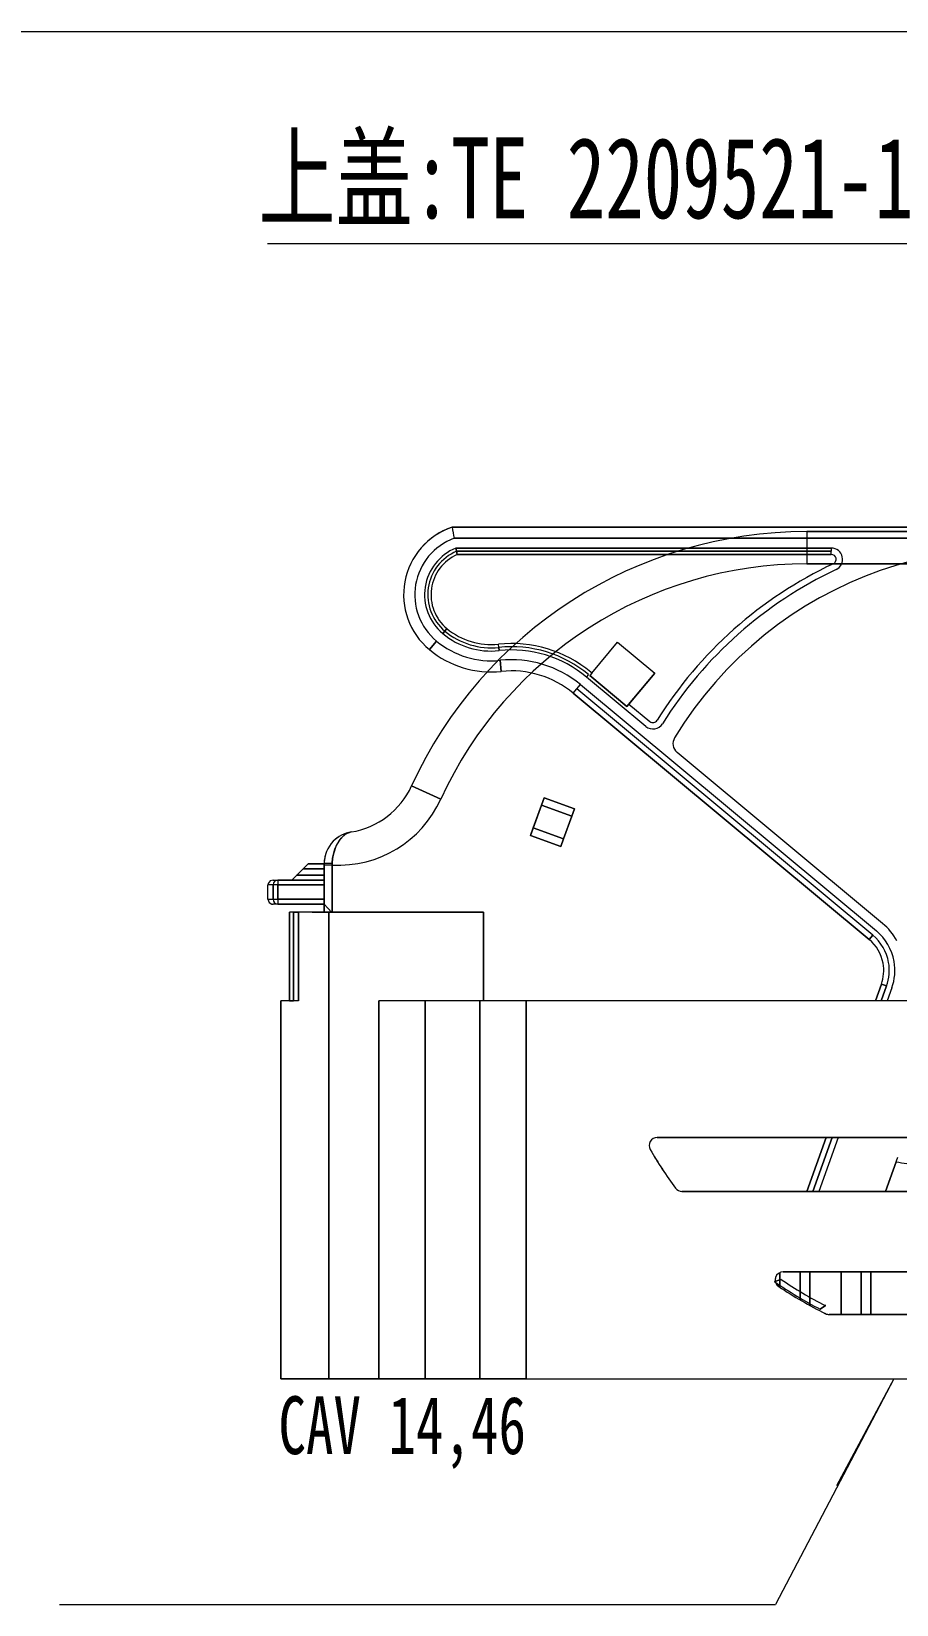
# Model space of a CAD drawing. Header units: inches. Extents: x 47316 to 59086, y 3141 to 11743.
# Drawn here: x 54397.3 to 54434.7, y 9502.8 to 9570.9 of the extents above; entities that cross this region are included whole.
import ezdxf

# ---------------------------------------------------------------- set-up
doc = ezdxf.new("R2010")
doc.units = ezdxf.units.IN
doc.header["$MEASUREMENT"] = 0
doc.styles.get("Standard").update_dxf_attribs({"font": ''})
doc.styles.add('仿宋', font='仿宋_GB2312.ttf', dxfattribs={"width": 0.7})
doc.styles.get('Standard').set_extended_font_data('SimSun')

msp = doc.modelspace()

# ---------------------------------------------------------------- linework, layer by layer
at = {"color": 0, "lineweight": 15}
for p, q in [((54387.233, 9570.903), (54503.228, 9570.903)), ((54439.665, 9549.446), (54415.463, 9549.446)), ((54415.463, 9549.446), (54439.665, 9549.446)), ((54439.665, 9548.963), (54415.546, 9548.963)), ((54415.546, 9548.963), (54439.665, 9548.963)), ((54419.97, 9549.446), (54439.665, 9549.446)), ((54439.665, 9549.446), (54420.58, 9549.446)), ((54415.625, 9548.54), (54431.877, 9548.54)), ((54431.877, 9548.54), (54415.625, 9548.54)), ((54415.653, 9548.401), (54431.877, 9548.401)), ((54431.877, 9548.401), (54415.653, 9548.401)), ((54431.877, 9548.262), (54415.682, 9548.262)), ((54415.682, 9548.262), (54431.877, 9548.262)), ((54430.82, 9547.86), (54449.14, 9547.86)), ((54449.14, 9547.86), (54430.82, 9547.86)), ((54420.704, 9542.258), (54433.519, 9531.594)), ((54433.519, 9531.594), (54420.704, 9542.258)), ((54433.673, 9531.78), (54420.859, 9542.444)), ((54421.013, 9542.629), (54433.827, 9531.965)), ((54410.58, 9535.89), (54410.448, 9535.665)), ((54410.464, 9535.697), (54410.653, 9535.983)), ((54410.787, 9536.112), (54410.58, 9535.89)), ((54410.653, 9535.983), (54410.867, 9536.167)), ((54410.964, 9536.216), (54410.787, 9536.112)), ((54410.867, 9536.167), (54411.093, 9536.252)), ((54411.093, 9536.252), (54410.964, 9536.216)), ((54410.325, 9535.311), (54410.286, 9535.105)), ((54410.287, 9535.113), (54410.388, 9535.522)), ((54410.448, 9535.665), (54410.325, 9535.311)), ((54410.388, 9535.522), (54410.464, 9535.697)), ((54409.924, 9534.878), (54409.923, 9534.878)), ((54409.923, 9534.878), (54409.923, 9534.877)), ((54409.923, 9534.877), (54409.923, 9534.878)), ((54409.923, 9534.878), (54409.924, 9534.878)), ((54409.925, 9534.879), (54409.924, 9534.878)), ((54409.924, 9534.878), (54409.926, 9534.879)), ((54409.937, 9534.882), (54409.925, 9534.879)), ((54409.926, 9534.879), (54409.95, 9534.884)), ((54409.986, 9534.887), (54409.937, 9534.882)), ((54409.95, 9534.884), (54410.272, 9534.895)), ((54410.272, 9534.895), (54409.986, 9534.887)), ((54410.272, 9534.895), (54410.287, 9535.113)), ((54410.286, 9535.105), (54410.272, 9534.895)), ((54407.493, 9534.022), (54407.485, 9533.963)), ((54407.581, 9534.139), (54407.493, 9534.022)), ((54407.719, 9534.172), (54407.581, 9534.139)), ((54407.485, 9533.336), (54407.536, 9533.199)), ((54407.536, 9533.199), (54407.664, 9533.129)), ((54407.664, 9533.129), (54407.719, 9533.127)), ((54410.132, 9532.779), (54410.132, 9512.578)), ((54410.132, 9512.578), (54410.132, 9532.779)), ((54408.042, 9528.948), (54408.042, 9512.578)), ((54408.042, 9528.948), (54408.042, 9512.578)), ((54408.042, 9512.578), (54408.042, 9528.948)), ((54412.29, 9528.948), (54412.29, 9512.578)), ((54412.29, 9512.578), (54412.29, 9528.948)), ((54466.834, 9528.948), (54412.29, 9528.948)), ((54414.288, 9528.948), (54414.288, 9512.578)), ((54414.288, 9512.578), (54414.288, 9528.948)), ((54416.667, 9528.948), (54416.667, 9512.578)), ((54416.667, 9512.578), (54416.667, 9528.948)), ((54418.665, 9528.948), (54418.665, 9512.578)), ((54418.665, 9512.578), (54418.665, 9528.948)), ((54454.784, 9523.027), (54424.339, 9523.027)), ((54424.339, 9523.027), (54454.784, 9523.027)), ((54425.413, 9520.694), (54453.711, 9520.694)), ((54453.711, 9520.694), (54425.413, 9520.694)), ((54453.711, 9520.694), (54425.413, 9520.694)), ((54449.329, 9517.211), (54429.795, 9517.211)), ((54429.795, 9517.211), (54449.329, 9517.211)), ((54431.786, 9515.365), (54447.337, 9515.365)), ((54447.337, 9515.365), (54431.786, 9515.365)), ((54447.337, 9515.365), (54431.786, 9515.365)), ((54418.665, 9512.578), (54460.459, 9512.578))]:
    msp.add_line(p, q, dxfattribs=at)
at = {"color": 0, "linetype": 'ByBlock', "lineweight": 15}
for p, q in [((54407.466, 9561.725), (54438.465, 9561.725)), ((54407.466, 9561.725), (54438.465, 9561.725)), ((54434.579, 9512.578), (54429.466, 9502.809)), ((54398.467, 9502.809), (54429.466, 9502.809))]:
    msp.add_line(p, q, dxfattribs=at)
at = {"color": 0, "lineweight": 15, "ltscale": 0.153155}
msp.add_line((54415.463, 9549.446), (54419.73, 9549.446), dxfattribs=at)
at = {"color": 0, "lineweight": 15, "ltscale": 0.0707}
msp.add_line((54418.542, 9549.446), (54416.572, 9549.446), dxfattribs=at)
at = {"color": 0, "lineweight": 15, "ltscale": 0.042641}
msp.add_line((54419.73, 9549.446), (54418.542, 9549.446), dxfattribs=at)
at = {"color": 0, "lineweight": 15, "ltscale": 0.008913}
msp.add_line((54419.979, 9549.446), (54419.73, 9549.446), dxfattribs=at)
at = {"color": 0, "lineweight": 15, "ltscale": 0.010055}
msp.add_line((54420.58, 9549.446), (54420.3, 9549.446), dxfattribs=at)
at = {"color": 0, "lineweight": 15, "ltscale": 8.05254e-05}
msp.add_line((54420.58, 9549.443), (54420.58, 9549.446), dxfattribs=at)
at = {"color": 0, "lineweight": 15, "ltscale": 0.407501}
for p, q in [((54442.174, 9549.253), (54430.82, 9549.253)), ((54430.82, 9549.253), (54442.174, 9549.253))]:
    msp.add_line(p, q, dxfattribs=at)
at = {"color": 0, "lineweight": 15, "ltscale": 0.05}
for p, q in [((54430.82, 9549.253), (54430.82, 9547.86)), ((54430.82, 9549.253), (54430.82, 9547.86)), ((54420.639, 9536.932), (54419.33, 9537.409)), ((54419.33, 9537.409), (54420.639, 9536.932)), ((54418.853, 9536.1), (54420.162, 9535.623)), ((54420.162, 9535.623), (54418.853, 9536.1)), ((54420.281, 9535.951), (54418.972, 9536.427)), ((54418.972, 9536.427), (54420.281, 9535.951)), ((54409.923, 9534.172), (54408.53, 9534.172))]:
    msp.add_line(p, q, dxfattribs=at)
at = {"color": 0, "lineweight": 15, "ltscale": 0.0051}
for p, q in [((54415.653, 9548.401), (54415.625, 9548.54)), ((54415.625, 9548.54), (54415.653, 9548.401))]:
    msp.add_line(p, q, dxfattribs=at)
at = {"color": 0, "lineweight": 15, "ltscale": 0.000579997}
msp.add_line((54415.65, 9548.417), (54415.653, 9548.401), dxfattribs=at)
at = {"color": 0, "lineweight": 15, "ltscale": 0.005104}
for p, q in [((54415.682, 9548.262), (54415.653, 9548.401)), ((54415.653, 9548.401), (54415.682, 9548.262))]:
    msp.add_line(p, q, dxfattribs=at)
at = {"color": 0, "lineweight": 15, "ltscale": 0.00388}
msp.add_line((54415.657, 9548.382), (54415.679, 9548.276), dxfattribs=at)
at = {"color": 0, "lineweight": 15, "ltscale": 0.004999}
msp.add_line((54431.877, 9548.54), (54431.877, 9548.401), dxfattribs=at)
at = {"color": 0, "lineweight": 15, "ltscale": 0.005002}
msp.add_line((54431.877, 9548.262), (54431.877, 9548.401), dxfattribs=at)
at = {"color": 0, "lineweight": 15, "ltscale": 0.000643921}
msp.add_line((54430.82, 9547.86), (54430.802, 9547.86), dxfattribs=at)
at = {"color": 0, "lineweight": 15, "ltscale": 0.005}
for p, q in [((54415.056, 9544.842), (54415.145, 9544.949)), ((54415.145, 9544.949), (54415.056, 9544.842)), ((54415.145, 9544.949), (54415.234, 9545.056)), ((54415.234, 9545.056), (54415.145, 9544.949)), ((54417.48, 9544.241), (54417.466, 9544.38)), ((54417.495, 9544.103), (54417.48, 9544.241)), ((54417.48, 9544.241), (54417.495, 9544.103)), ((54421.284, 9542.954), (54421.373, 9543.062)), ((54421.512, 9543.127), (54421.423, 9543.02)), ((54423.118, 9541.79), (54423.029, 9541.683))]:
    msp.add_line(p, q, dxfattribs=at)
at = {"color": 0, "lineweight": 15, "ltscale": 0.01732}
for p, q in [((54414.476, 9544.146), (54414.785, 9544.517)), ((54414.785, 9544.517), (54414.476, 9544.146))]:
    msp.add_line(p, q, dxfattribs=at)
at = {"color": 0, "lineweight": 15, "ltscale": 0.062498}
msp.add_line((54421.512, 9543.127), (54422.626, 9544.465), dxfattribs=at)
at = {"color": 0, "lineweight": 15, "ltscale": 0.075}
for p, q in [((54422.626, 9544.465), (54424.232, 9543.129)), ((54408.042, 9512.578), (54410.132, 9512.578)), ((54410.132, 9512.578), (54408.042, 9512.578))]:
    msp.add_line(p, q, dxfattribs=at)
at = {"color": 0, "lineweight": 15, "ltscale": 0.017322}
for p, q in [((54417.539, 9543.682), (54417.59, 9543.202)), ((54417.59, 9543.202), (54417.539, 9543.682))]:
    msp.add_line(p, q, dxfattribs=at)
at = {"color": 0, "lineweight": 15, "ltscale": 0.119622}
msp.add_line((54423.845, 9540.822), (54421.284, 9542.954), dxfattribs=at)
at = {"color": 0, "lineweight": 15, "ltscale": 0.074999}
for p, q in [((54421.423, 9543.02), (54423.029, 9541.683)), ((54423.029, 9541.683), (54421.423, 9543.02)), ((54421.423, 9543.02), (54423.029, 9541.683)), ((54421.423, 9543.02), (54423.029, 9541.683))]:
    msp.add_line(p, q, dxfattribs=at)
at = {"color": 0, "lineweight": 15, "ltscale": 0.002344}
msp.add_line((54421.462, 9543.169), (54421.512, 9543.127), dxfattribs=at)
at = {"color": 0, "lineweight": 15, "ltscale": 0.067499}
for p, q in [((54423.029, 9541.683), (54424.232, 9543.129)), ((54424.232, 9543.129), (54423.029, 9541.683)), ((54423.029, 9541.683), (54424.232, 9543.129))]:
    msp.add_line(p, q, dxfattribs=at)
at = {"color": 0, "lineweight": 15, "ltscale": 0.062499}
for p, q in [((54424.232, 9543.129), (54423.118, 9541.79)), ((54423.118, 9541.79), (54424.232, 9543.129))]:
    msp.add_line(p, q, dxfattribs=at)
at = {"color": 0, "lineweight": 15, "ltscale": 0.017321}
msp.add_line((54420.704, 9542.258), (54421.013, 9542.629), dxfattribs=at)
at = {"color": 0, "lineweight": 15, "ltscale": 0.042279}
msp.add_line((54423.118, 9541.79), (54424.024, 9541.037), dxfattribs=at)
at = {"color": 0, "lineweight": 15, "ltscale": 0.415569}
msp.add_line((54434.098, 9532.29), (54425.198, 9539.697), dxfattribs=at)
at = {"color": 0, "lineweight": 15, "ltscale": 0.049999}
for p, q in [((54413.706, 9538.246), (54414.974, 9537.668)), ((54414.974, 9537.668), (54413.706, 9538.246))]:
    msp.add_line(p, q, dxfattribs=at)
at = {"color": 0, "lineweight": 15, "ltscale": 0.0625}
msp.add_line((54419.449, 9537.736), (54418.853, 9536.1), dxfattribs=at)
at = {"color": 0, "lineweight": 15, "ltscale": 0.0375}
for p, q in [((54419.33, 9537.409), (54418.972, 9536.427)), ((54418.972, 9536.427), (54419.33, 9537.409)), ((54420.281, 9535.951), (54420.639, 9536.932)), ((54420.639, 9536.932), (54420.281, 9535.951))]:
    msp.add_line(p, q, dxfattribs=at)
at = {"color": 0, "lineweight": 15, "ltscale": 0.0125}
for p, q in [((54419.449, 9537.736), (54419.33, 9537.409)), ((54419.33, 9537.409), (54419.449, 9537.736)), ((54420.162, 9535.623), (54420.281, 9535.951)), ((54420.281, 9535.951), (54420.162, 9535.623)), ((54410.271, 9534.821), (54409.923, 9534.821)), ((54410.271, 9534.821), (54409.923, 9534.821)), ((54409.923, 9533.127), (54409.923, 9532.779)), ((54409.923, 9533.127), (54409.923, 9532.779))]:
    msp.add_line(p, q, dxfattribs=at)
at = {"color": 0, "lineweight": 15, "ltscale": 0.049997}
for p, q in [((54420.758, 9537.26), (54419.449, 9537.736)), ((54420.758, 9537.26), (54419.449, 9537.736)), ((54419.449, 9537.736), (54420.758, 9537.26))]:
    msp.add_line(p, q, dxfattribs=at)
at = {"color": 0, "lineweight": 15, "ltscale": 0.012499}
for p, q in [((54420.639, 9536.932), (54420.758, 9537.26)), ((54420.758, 9537.26), (54420.639, 9536.932)), ((54418.972, 9536.427), (54418.853, 9536.1)), ((54418.853, 9536.1), (54418.972, 9536.427))]:
    msp.add_line(p, q, dxfattribs=at)
at = {"color": 0, "lineweight": 15, "ltscale": 0.002611}
msp.add_line((54410.504, 9536.009), (54410.564, 9536.049), dxfattribs=at)
at = {"color": 0, "lineweight": 15, "ltscale": 0.000845685}
msp.add_line((54410.785, 9536.111), (54410.804, 9536.125), dxfattribs=at)
at = {"color": 0, "lineweight": 15, "ltscale": 0.000188642}
msp.add_line((54411.088, 9536.251), (54411.093, 9536.252), dxfattribs=at)
at = {"color": 0, "lineweight": 15, "ltscale": 0.003018}
msp.add_line((54409.965, 9535.217), (54409.947, 9535.135), dxfattribs=at)
at = {"color": 0, "lineweight": 15, "ltscale": 0.001323}
msp.add_line((54409.965, 9535.217), (54409.956, 9535.181), dxfattribs=at)
at = {"color": 0, "lineweight": 15, "ltscale": 0.000513678}
msp.add_line((54409.962, 9535.203), (54409.965, 9535.217), dxfattribs=at)
at = {"color": 0, "lineweight": 15, "ltscale": 0.000902954}
msp.add_line((54410.391, 9535.529), (54410.4, 9535.552), dxfattribs=at)
at = {"color": 0, "lineweight": 15, "ltscale": 0.01414}
for p, q in [((54408.739, 9534.381), (54409.017, 9534.66)), ((54409.017, 9534.66), (54408.739, 9534.381)), ((54408.739, 9534.381), (54409.017, 9534.66)), ((54409.017, 9534.66), (54408.739, 9534.381)), ((54409.017, 9534.66), (54408.739, 9534.381))]:
    msp.add_line(p, q, dxfattribs=at)
at = {"color": 0, "lineweight": 15, "ltscale": 0.010607}
for p, q in [((54409.017, 9534.66), (54409.226, 9534.869)), ((54409.226, 9534.869), (54409.017, 9534.66))]:
    msp.add_line(p, q, dxfattribs=at)
at = {"color": 0, "lineweight": 15, "ltscale": 0.008709}
msp.add_line((54409.189, 9534.831), (54409.017, 9534.66), dxfattribs=at)
at = {"color": 0, "lineweight": 15, "ltscale": 0.001686}
msp.add_line((54409.017, 9534.66), (54409.05, 9534.693), dxfattribs=at)
at = {"color": 0, "lineweight": 15, "ltscale": 0.001108}
msp.add_line((54409.039, 9534.682), (54409.017, 9534.66), dxfattribs=at)
at = {"color": 0, "lineweight": 15, "ltscale": 0.032501}
for p, q in [((54409.923, 9534.66), (54409.017, 9534.66)), ((54409.017, 9534.66), (54409.923, 9534.66))]:
    msp.add_line(p, q, dxfattribs=at)
at = {"color": 0, "lineweight": 15, "ltscale": 0.004376}
msp.add_line((54409.14, 9534.783), (54409.226, 9534.869), dxfattribs=at)
at = {"color": 0, "lineweight": 15, "ltscale": 0.00312}
msp.add_line((54409.226, 9534.869), (54409.165, 9534.807), dxfattribs=at)
at = {"color": 0, "lineweight": 15, "ltscale": 0.025}
for p, q in [((54409.923, 9534.869), (54409.226, 9534.869)), ((54409.226, 9534.869), (54409.923, 9534.869)), ((54409.226, 9534.869), (54409.923, 9534.869)), ((54409.226, 9534.869), (54409.923, 9534.869)), ((54409.226, 9534.869), (54409.923, 9534.869))]:
    msp.add_line(p, q, dxfattribs=at)
at = {"color": 0, "lineweight": 15, "ltscale": 0.000521851}
msp.add_line((54409.241, 9534.869), (54409.226, 9534.869), dxfattribs=at)
msp.add_line((54409.241, 9534.869), (54409.226, 9534.869), dxfattribs=at)
at = {"color": 0, "lineweight": 15, "ltscale": 0.00041505}
msp.add_line((54409.923, 9534.877), (54409.923, 9534.888), dxfattribs=at)
at = {"color": 0, "lineweight": 15, "ltscale": 0.000119781}
msp.add_line((54409.923, 9534.88), (54409.923, 9534.877), dxfattribs=at)
at = {"color": 0, "lineweight": 15, "ltscale": 0.000119019}
msp.add_line((54409.923, 9534.877), (54409.923, 9534.88), dxfattribs=at)
at = {"color": 0, "lineweight": 15, "ltscale": 0.000286865}
msp.add_line((54409.923, 9534.877), (54409.923, 9534.869), dxfattribs=at)
at = {"color": 0, "lineweight": 15, "ltscale": 0.000287628}
msp.add_line((54409.923, 9534.869), (54409.923, 9534.877), dxfattribs=at)
at = {"color": 0, "lineweight": 15, "ltscale": 0.001987}
msp.add_line((54409.923, 9534.821), (54409.923, 9534.877), dxfattribs=at)
at = {"color": 0, "lineweight": 15, "ltscale": 0.000288391}
msp.add_line((54409.923, 9534.877), (54409.923, 9534.869), dxfattribs=at)
at = {"color": 0, "lineweight": 15, "ltscale": 0.075288}
msp.add_line((54409.923, 9532.779), (54409.923, 9534.877), dxfattribs=at)
at = {"color": 0, "lineweight": 15, "ltscale": 0.062787}
msp.add_line((54409.923, 9534.877), (54409.923, 9533.127), dxfattribs=at)
at = {"color": 0, "lineweight": 15, "ltscale": 0.001986}
msp.add_line((54409.923, 9534.877), (54409.923, 9534.821), dxfattribs=at)
at = {"color": 0, "lineweight": 15, "ltscale": 0.060801}
for p, q in [((54409.923, 9533.127), (54409.923, 9534.821)), ((54409.923, 9534.821), (54409.923, 9533.127))]:
    msp.add_line(p, q, dxfattribs=at)
at = {"color": 0, "lineweight": 15, "ltscale": 0.01}
msp.add_line((54409.923, 9534.66), (54409.923, 9534.381), dxfattribs=at)
at = {"color": 0, "lineweight": 15, "ltscale": 0.002647}
for p, q in [((54410.271, 9534.821), (54410.272, 9534.895)), ((54410.272, 9534.895), (54410.271, 9534.821))]:
    msp.add_line(p, q, dxfattribs=at)
at = {"color": 0, "lineweight": 15, "ltscale": 0.073301}
for p, q in [((54410.271, 9532.779), (54410.271, 9534.821)), ((54410.271, 9534.821), (54410.271, 9532.779))]:
    msp.add_line(p, q, dxfattribs=at)
at = {"color": 0, "lineweight": 15, "ltscale": 0.008112}
for p, q in [((54407.711, 9533.963), (54407.485, 9533.963)), ((54407.711, 9533.963), (54407.485, 9533.963)), ((54407.485, 9533.336), (54407.711, 9533.336)), ((54407.485, 9533.336), (54407.711, 9533.336))]:
    msp.add_line(p, q, dxfattribs=at)
at = {"color": 0, "lineweight": 15, "ltscale": 0.0225}
for p, q in [((54407.485, 9533.336), (54407.485, 9533.963)), ((54407.711, 9533.336), (54407.711, 9533.963)), ((54407.711, 9533.963), (54407.711, 9533.336)), ((54407.919, 9533.336), (54407.919, 9533.963)), ((54407.919, 9533.963), (54407.919, 9533.336)), ((54409.923, 9533.963), (54409.923, 9533.336))]:
    msp.add_line(p, q, dxfattribs=at)
at = {"color": 0, "lineweight": 15, "ltscale": 0.008002}
msp.add_line((54407.696, 9534.172), (54407.919, 9534.172), dxfattribs=at)
at = {"color": 0, "lineweight": 15, "ltscale": 0.007458}
for p, q in [((54407.919, 9533.963), (54407.711, 9533.963)), ((54407.919, 9533.963), (54407.711, 9533.963)), ((54407.711, 9533.336), (54407.919, 9533.336)), ((54407.711, 9533.336), (54407.919, 9533.336))]:
    msp.add_line(p, q, dxfattribs=at)
at = {"color": 0, "lineweight": 15, "ltscale": 0.07193}
for p, q in [((54409.923, 9534.172), (54407.919, 9534.172)), ((54407.919, 9534.172), (54409.923, 9534.172)), ((54409.923, 9533.963), (54407.919, 9533.963)), ((54407.919, 9533.963), (54409.923, 9533.963)), ((54409.923, 9533.336), (54407.919, 9533.336)), ((54407.919, 9533.336), (54409.923, 9533.336)), ((54409.923, 9533.127), (54407.919, 9533.127)), ((54407.919, 9533.127), (54409.923, 9533.127))]:
    msp.add_line(p, q, dxfattribs=at)
at = {"color": 0, "lineweight": 15, "ltscale": 0.0075}
for p, q in [((54407.919, 9534.172), (54407.919, 9533.963)), ((54407.919, 9534.172), (54407.919, 9533.963)), ((54409.923, 9534.381), (54409.923, 9534.172)), ((54409.923, 9533.963), (54409.923, 9534.172)), ((54407.919, 9533.336), (54407.919, 9533.127)), ((54407.919, 9533.336), (54407.919, 9533.127)), ((54409.923, 9533.127), (54409.923, 9533.336))]:
    msp.add_line(p, q, dxfattribs=at)
at = {"color": 0, "lineweight": 15, "ltscale": 0.02193}
msp.add_line((54408.53, 9534.172), (54407.919, 9534.172), dxfattribs=at)
at = {"color": 0, "lineweight": 15, "ltscale": 0.004322}
msp.add_line((54407.919, 9534.104), (54407.919, 9533.984), dxfattribs=at)
at = {"color": 0, "lineweight": 15, "ltscale": 0.010608}
for p, q in [((54408.53, 9534.172), (54408.739, 9534.381)), ((54408.739, 9534.381), (54408.53, 9534.172))]:
    msp.add_line(p, q, dxfattribs=at)
at = {"color": 0, "lineweight": 15, "ltscale": 0.003019}
msp.add_line((54408.589, 9534.232), (54408.53, 9534.172), dxfattribs=at)
at = {"color": 0, "lineweight": 15, "ltscale": 0.001468}
msp.add_line((54408.559, 9534.201), (54408.53, 9534.172), dxfattribs=at)
at = {"color": 0, "lineweight": 15, "ltscale": 0.008326}
msp.add_line((54408.739, 9534.381), (54408.575, 9534.217), dxfattribs=at)
at = {"color": 0, "lineweight": 15, "ltscale": 0.007651}
msp.add_line((54408.588, 9534.23), (54408.739, 9534.381), dxfattribs=at)
at = {"color": 0, "lineweight": 15, "ltscale": 0.001083}
msp.add_line((54408.739, 9534.381), (54408.717, 9534.36), dxfattribs=at)
at = {"color": 0, "lineweight": 15, "ltscale": 0.042499}
for p, q in [((54409.923, 9534.381), (54408.739, 9534.381)), ((54408.739, 9534.381), (54409.923, 9534.381))]:
    msp.add_line(p, q, dxfattribs=at)
at = {"color": 0, "lineweight": 15, "ltscale": 0.000202942}
msp.add_line((54407.919, 9533.182), (54407.919, 9533.187), dxfattribs=at)
at = {"color": 0, "lineweight": 15, "ltscale": 0.002068}
msp.add_line((54407.919, 9533.186), (54407.919, 9533.129), dxfattribs=at)
at = {"color": 0, "lineweight": 15, "ltscale": 0.008069}
msp.add_line((54407.919, 9533.127), (54407.694, 9533.127), dxfattribs=at)
msp.add_line((54407.919, 9533.127), (54407.694, 9533.127), dxfattribs=at)
at = {"color": 0, "lineweight": 15, "ltscale": 0.00625}
for p, q in [((54408.599, 9532.779), (54408.425, 9532.779)), ((54408.599, 9532.779), (54408.425, 9532.779)), ((54408.599, 9532.779), (54408.425, 9532.779)), ((54408.425, 9528.948), (54408.599, 9528.948))]:
    msp.add_line(p, q, dxfattribs=at)
at = {"color": 0, "lineweight": 15, "ltscale": 0.1375}
for p, q in [((54408.425, 9532.779), (54408.425, 9528.948)), ((54408.425, 9532.779), (54408.425, 9528.948)), ((54408.425, 9528.948), (54408.425, 9532.779)), ((54408.599, 9528.948), (54408.599, 9532.779)), ((54408.599, 9532.779), (54408.599, 9528.948)), ((54408.808, 9528.948), (54408.808, 9532.779)), ((54408.808, 9532.779), (54408.808, 9528.948)), ((54416.819, 9528.948), (54416.819, 9532.779)), ((54416.819, 9532.779), (54416.819, 9528.948))]:
    msp.add_line(p, q, dxfattribs=at)
at = {"color": 0, "lineweight": 15, "ltscale": 0.007501}
for p, q in [((54408.808, 9532.779), (54408.599, 9532.779)), ((54408.808, 9532.779), (54408.599, 9532.779)), ((54408.599, 9532.779), (54408.808, 9532.779)), ((54408.808, 9528.948), (54408.599, 9528.948))]:
    msp.add_line(p, q, dxfattribs=at)
at = {"color": 0, "lineweight": 15, "ltscale": 0.047501}
msp.add_line((54410.132, 9532.779), (54408.808, 9532.779), dxfattribs=at)
msp.add_line((54410.132, 9532.779), (54408.808, 9532.779), dxfattribs=at)
at = {"color": 0, "lineweight": 15, "ltscale": 0.03}
msp.add_line((54408.808, 9532.779), (54408.808, 9531.943), dxfattribs=at)
at = {"color": 0, "lineweight": 15, "ltscale": 0.039999}
msp.add_line((54409.923, 9532.779), (54408.808, 9532.779), dxfattribs=at)
at = {"color": 0, "lineweight": 15, "ltscale": 0.01875}
msp.add_line((54409.4, 9532.779), (54409.923, 9532.779), dxfattribs=at)
at = {"color": 0, "lineweight": 15, "ltscale": 0.030209}
msp.add_line((54410.242, 9532.779), (54409.4, 9532.779), dxfattribs=at)
at = {"color": 0, "lineweight": 15, "ltscale": 0.003751}
for p, q in [((54409.923, 9532.779), (54409.818, 9532.779)), ((54409.818, 9532.779), (54409.923, 9532.779))]:
    msp.add_line(p, q, dxfattribs=at)
at = {"color": 0, "lineweight": 15, "ltscale": 0.185999}
msp.add_line((54415.001, 9532.779), (54409.818, 9532.779), dxfattribs=at)
at = {"color": 0, "lineweight": 15, "ltscale": 0.01521}
msp.add_line((54409.818, 9532.779), (54410.242, 9532.779), dxfattribs=at)
at = {"color": 0, "lineweight": 15, "ltscale": 0.016962}
msp.add_line((54410.242, 9532.779), (54409.923, 9533.127), dxfattribs=at)
at = {"color": 0, "lineweight": 15, "ltscale": 0.016959}
msp.add_line((54409.923, 9533.127), (54410.242, 9532.779), dxfattribs=at)
at = {"color": 0, "lineweight": 15, "ltscale": 0.00211}
msp.add_line((54409.923, 9533.127), (54409.962, 9533.084), dxfattribs=at)
at = {"color": 0, "lineweight": 15, "ltscale": 0.006788}
msp.add_line((54410.114, 9532.918), (54410.242, 9532.779), dxfattribs=at)
at = {"color": 0, "lineweight": 15, "ltscale": 0.239999}
for p, q in [((54416.819, 9532.779), (54410.132, 9532.779)), ((54410.132, 9532.779), (54416.819, 9532.779))]:
    msp.add_line(p, q, dxfattribs=at)
at = {"color": 0, "lineweight": 15, "ltscale": 0.065253}
msp.add_line((54416.819, 9532.779), (54415.001, 9532.779), dxfattribs=at)
at = {"color": 0, "lineweight": 15, "ltscale": 0.1075}
msp.add_line((54408.808, 9531.943), (54408.808, 9528.948), dxfattribs=at)
at = {"color": 0, "lineweight": 15, "ltscale": 0.008659}
for p, q in [((54433.673, 9531.78), (54433.519, 9531.594)), ((54433.519, 9531.594), (54433.673, 9531.78))]:
    msp.add_line(p, q, dxfattribs=at)
at = {"color": 0, "lineweight": 15, "ltscale": 0.071317}
for p, q in [((54408.425, 9530.935), (54408.425, 9528.948)), ((54408.425, 9528.948), (54408.425, 9530.935))]:
    msp.add_line(p, q, dxfattribs=at)
at = {"color": 0, "lineweight": 15, "ltscale": 0.491124}
for p, q in [((54433.785, 9528.948), (54434.043, 9529.667)), ((54434.043, 9529.667), (54433.785, 9528.948)), ((54430.819, 9520.694), (54431.657, 9523.027)), ((54431.657, 9523.027), (54430.819, 9520.694))]:
    msp.add_line(p, q, dxfattribs=at)
at = {"color": 0, "lineweight": 15, "ltscale": 0.484454}
for p, q in [((54434.042, 9528.948), (54434.271, 9529.585)), ((54434.271, 9529.585), (54434.042, 9528.948)), ((54434.042, 9528.948), (54434.271, 9529.585)), ((54431.075, 9520.694), (54431.914, 9523.027)), ((54431.914, 9523.027), (54431.075, 9520.694)), ((54431.075, 9520.694), (54431.914, 9523.027))]:
    msp.add_line(p, q, dxfattribs=at)
at = {"color": 0, "lineweight": 15, "ltscale": 0.008661}
for p, q in [((54434.271, 9529.585), (54434.043, 9529.667)), ((54434.043, 9529.667), (54434.271, 9529.585))]:
    msp.add_line(p, q, dxfattribs=at)
at = {"color": 0, "lineweight": 15, "ltscale": 0.477709}
for p, q in [((54434.498, 9529.504), (54434.298, 9528.948)), ((54432.17, 9523.027), (54431.332, 9520.694))]:
    msp.add_line(p, q, dxfattribs=at)
at = {"color": 0, "lineweight": 15, "ltscale": 0.027499}
msp.add_line((54408.808, 9528.948), (54408.042, 9528.948), dxfattribs=at)
msp.add_line((54408.808, 9528.948), (54408.042, 9528.948), dxfattribs=at)
at = {"color": 0, "lineweight": 15, "ltscale": 0.013751}
msp.add_line((54408.425, 9528.948), (54408.042, 9528.948), dxfattribs=at)
at = {"color": 0, "lineweight": 15, "ltscale": 0.064999}
for p, q in [((54408.042, 9520.624), (54408.042, 9522.435)), ((54408.042, 9522.435), (54408.042, 9520.624))]:
    msp.add_line(p, q, dxfattribs=at)
at = {"color": 0, "lineweight": 15, "ltscale": 0.169486}
msp.add_line((54434.224, 9520.694), (54434.754, 9522.171), dxfattribs=at)
at = {"color": 0, "lineweight": 15, "ltscale": 0.142336}
msp.add_line((54434.682, 9521.97), (54434.224, 9520.694), dxfattribs=at)
msp.add_line((54434.682, 9521.97), (54434.224, 9520.694), dxfattribs=at)
at = {"color": 0, "lineweight": 15, "ltscale": 0.142346}
msp.add_line((54434.224, 9520.694), (54434.682, 9521.97), dxfattribs=at)
at = {"color": 0, "lineweight": 15, "ltscale": 0.010933}
for p, q in [((54429.705, 9516.882), (54429.415, 9516.789)), ((54429.415, 9516.789), (54429.705, 9516.882))]:
    msp.add_line(p, q, dxfattribs=at)
at = {"color": 0, "lineweight": 15, "ltscale": 0.023065}
msp.add_line((54429.653, 9516.538), (54429.653, 9517.181), dxfattribs=at)
at = {"color": 0, "lineweight": 15, "ltscale": 0.023064}
msp.add_line((54429.653, 9517.181), (54429.653, 9516.538), dxfattribs=at)
msp.add_line((54429.653, 9517.181), (54429.653, 9516.538), dxfattribs=at)
at = {"color": 0, "lineweight": 15, "ltscale": 0.043587}
msp.add_line((54430.524, 9517.211), (54430.524, 9515.996), dxfattribs=at)
at = {"color": 0, "lineweight": 15, "ltscale": 0.043586}
msp.add_line((54430.524, 9515.996), (54430.524, 9517.211), dxfattribs=at)
at = {"color": 0, "lineweight": 15, "ltscale": 0.05207}
msp.add_line((54430.942, 9515.76), (54430.942, 9517.211), dxfattribs=at)
at = {"color": 0, "lineweight": 15, "ltscale": 0.052071}
msp.add_line((54430.942, 9517.211), (54430.942, 9515.76), dxfattribs=at)
at = {"color": 0, "lineweight": 15, "ltscale": 0.06625}
for p, q in [((54432.3, 9515.365), (54432.3, 9517.211)), ((54432.3, 9517.211), (54432.3, 9515.365)), ((54432.3, 9517.211), (54432.3, 9515.365)), ((54433.171, 9517.211), (54433.171, 9515.365)), ((54433.171, 9515.365), (54433.171, 9517.211)), ((54433.589, 9515.365), (54433.589, 9517.211)), ((54433.589, 9517.211), (54433.589, 9515.365))]:
    msp.add_line(p, q, dxfattribs=at)
at = {"color": 0, "lineweight": 15, "ltscale": 0.009826}
for p, q in [((54431.394, 9515.593), (54431.619, 9515.748)), ((54431.619, 9515.748), (54431.394, 9515.593))]:
    msp.add_line(p, q, dxfattribs=at)
at = {"color": 0, "lineweight": 15, "ltscale": 0.000787}
msp.add_line((54431.636, 9515.76), (54431.617, 9515.749), dxfattribs=at)
at = {"color": 0, "lineweight": 15, "ltscale": 0.000717033}
for p, q in [((54431.619, 9515.748), (54431.636, 9515.76)), ((54431.636, 9515.76), (54431.619, 9515.748))]:
    msp.add_line(p, q, dxfattribs=at)
at = {"color": 0, "lineweight": 15, "ltscale": 0.077469}
for p, q in [((54412.29, 9512.578), (54410.132, 9512.578)), ((54410.132, 9512.578), (54412.29, 9512.578))]:
    msp.add_line(p, q, dxfattribs=at)
at = {"color": 0, "lineweight": 15, "ltscale": 0.071698}
for p, q in [((54414.288, 9512.578), (54412.29, 9512.578)), ((54412.29, 9512.578), (54414.288, 9512.578)), ((54416.667, 9512.578), (54418.665, 9512.578)), ((54418.665, 9512.578), (54416.667, 9512.578))]:
    msp.add_line(p, q, dxfattribs=at)
at = {"color": 0, "lineweight": 15, "ltscale": 0.085385}
for p, q in [((54416.667, 9512.578), (54414.288, 9512.578)), ((54414.288, 9512.578), (54416.667, 9512.578))]:
    msp.add_line(p, q, dxfattribs=at)
at = {"color": 0, "linetype": 'ByBlock', "lineweight": 15, "ltscale": 0.7}
msp.add_line((54434.579, 9512.578), (54432.106, 9507.948), dxfattribs=at)
at = {"color": 0, "lineweight": 15}
for centre, radius, start, end in [((54416.452, 9546.52), 3.089, 108.67706, 230.23256), ((54416.452, 9546.52), 3.089, 108.67706, 230.23256), ((54430.82, 9530.446), 18.807, 90, 155.49719), ((54430.82, 9530.446), 18.807, 90, 155.49719), ((54416.452, 9546.52), 2.606, 110.35191, 230.23062), ((54416.452, 9546.52), 2.606, 110.34997, 230.23256), ((54416.452, 9546.52), 3.089, 108.67706, 139.03523), ((54448.341, 9554.84), 33.318, 189.31669, 190.15875), ((54448.339, 9554.839), 33.315, 189.31667, 190.1588), ((54416.452, 9546.52), 2.183, 112.25707, 230.23256), ((54416.452, 9546.52), 2.183, 112.25707, 230.23256), ((54416.452, 9546.52), 2.044, 113.01319, 230.23256), ((54416.452, 9546.52), 2.044, 113.01319, 230.23256), ((54416.452, 9546.52), 1.904, 113.85332, 230.23134), ((54416.452, 9546.52), 1.904, 113.85202, 230.23256), ((54439.665, 9531.509), 17.031, 351.3514, 148.82899), ((54431.877, 9548.053), 0.488, 295.20892, 90.00016), ((54431.877, 9548.053), 0.209, 295.21581, 89.99337), ((54430.82, 9530.446), 17.414, 90, 155.49719), ((54430.82, 9530.446), 17.414, 90, 155.49719), ((54439.665, 9531.509), 18.076, 115.20892, 148.00495), ((54439.665, 9531.509), 17.798, 115.20924, 148.00458), ((54417.15, 9547.358), 3.274, 230.23256, 276.04977), ((54417.15, 9547.358), 3.274, 230.23256, 276.04977), ((54417.15, 9547.358), 3.135, 230.23256, 276.04977), ((54417.15, 9547.358), 3.135, 230.23256, 276.04977), ((54417.15, 9547.358), 3.135, 230.23256, 276.04977), ((54417.15, 9547.358), 2.995, 230.23271, 276.04962), ((54417.15, 9547.358), 2.995, 230.23256, 276.04977), ((54417.15, 9547.358), 4.179, 230.23256, 276.04977), ((54417.15, 9547.358), 4.179, 230.23256, 276.04977), ((54417.15, 9547.358), 3.697, 230.23278, 276.04943), ((54417.15, 9547.358), 3.697, 230.23256, 276.04977), ((54418.031, 9539.046), 5.364, 50.23256, 96.04977), ((54418.031, 9539.046), 5.224, 50.23256, 96.04977), ((54418.031, 9539.046), 5.085, 50.2326, 96.04968), ((54418.031, 9539.046), 5.085, 50.23256, 96.04977), ((54418.031, 9539.046), 4.662, 50.23256, 96.04977), ((54418.031, 9539.046), 4.662, 50.23256, 96.04977), ((54418.031, 9539.046), 4.179, 50.23256, 96.04977), ((54424.157, 9541.197), 0.488, 230.23256, 328.00495), ((54424.157, 9541.197), 0.209, 230.23306, 328.00444), ((54425.51, 9540.072), 0.488, 148.82899, 230.23256), ((54410.537, 9539.69), 3.483, 279.19123, 335.49719), ((54410.537, 9539.69), 3.483, 279.19123, 335.49719), ((54410.537, 9539.69), 3.483, 279.19123, 335.49719), ((54410.537, 9539.69), 4.876, 266.87276, 335.49704), ((54410.537, 9539.69), 4.876, 266.87263, 335.49719), ((54411.316, 9534.877), 1.393, 99.19155, 135.80517), ((54411.316, 9534.877), 1.393, 99.19122, 135.81267), ((54411.316, 9534.877), 1.393, 99.19156, 135.81251), ((54411.315, 9534.877), 1.392, 125.64925, 132.5443), ((54411.615, 9535.157), 1.268, 138.17187, 147.1296), ((54411.316, 9534.877), 1.393, 135.80539, 179.86362), ((54411.316, 9534.877), 1.393, 135.81267, 179.86414), ((54411.316, 9534.877), 1.393, 135.81604, 179.86045), ((54411.316, 9534.877), 1.393, 135.81277, 179.86414), ((54411.316, 9534.877), 1.393, 165.86211, 180.00001), ((54411.316, 9534.877), 1.393, 179.86414, 180.0001), ((54407.919, 9533.964), 0.208, 90.17997, 180.17885), ((54407.919, 9533.964), 0.208, 90.18187, 180.1766), ((54407.919, 9533.336), 0.208, 179.82116, 269.82004), ((54407.919, 9533.336), 0.208, 179.82116, 269.82004), ((54432.405, 9530.256), 2.224, 10.23255, 50.23256), ((54432.405, 9530.256), 2.647, 29.04452, 50.23245), ((54432.405, 9530.256), 1.741, 10.23255, 50.23256), ((54432.405, 9530.256), 1.741, 10.23255, 50.23256), ((54432.405, 9530.256), 1.983, 10.23299, 50.23204), ((54432.405, 9530.256), 1.741, 340.23256, 10.23255), ((54432.405, 9530.256), 1.741, 340.23256, 10.23255), ((54432.405, 9530.256), 1.983, 340.23323, 10.23188), ((54432.405, 9530.256), 2.224, 340.23256, 10.23255), ((54424.339, 9522.679), 0.348, 90, 210.06194), ((54424.339, 9522.679), 0.348, 90.00204, 210.0599), ((54424.339, 9522.679), 0.348, 90, 210.06194), ((54439.562, 9531.489), 17.937, 210.06194, 216.44175), ((54439.566, 9531.492), 17.941, 210.06279, 216.44091), ((54439.562, 9531.489), 17.937, 210.06194, 216.44175), ((54436.155, 9530.764), 8.916, 260.49509, 266.48165), ((54425.413, 9521.042), 0.348, 216.44175, 270), ((54425.413, 9521.042), 0.348, 216.43879, 269.99829), ((54425.413, 9521.042), 0.348, 216.44175, 270), ((54429.795, 9516.862), 0.348, 90, 236.26644), ((54429.795, 9516.862), 0.348, 90, 236.26644), ((54429.796, 9516.862), 0.35, 141.99991, 184.10513), ((54439.665, 9531.509), 17.695, 235.74873, 242.94849), ((54439.665, 9531.509), 17.937, 235.15098, 242.54105), ((54439.665, 9531.509), 17.937, 235.15094, 242.54105), ((54429.796, 9516.864), 0.351, 219.03058, 236.20311), ((54439.562, 9531.489), 17.937, 236.26644, 243.76331), ((54439.565, 9531.495), 17.943, 236.2678, 243.76196), ((54439.562, 9531.489), 17.937, 236.26644, 243.76331), ((54431.786, 9515.713), 0.348, 243.76331, 270), ((54431.786, 9515.713), 0.348, 243.76366, 269.99966), ((54431.786, 9515.713), 0.348, 243.76331, 270)]:
    msp.add_arc(centre, radius, start, end, dxfattribs=at)

# ---------------------------------------------------------------- texts
at = {"color": 0, "linetype": 'ByBlock', "lineweight": 15, "style": '仿宋', "width": 0.7}
msp.add_text('上盖:TE 2209521-1', height=3.5, dxfattribs=at).set_placement((54407.072, 9562.817))
at = {"color": 0, "linetype": 'ByBlock', "lineweight": 15, "width": 0.7}
msp.add_text('CAV 14,46', height=2.5, dxfattribs=at).set_placement((54407.944, 9509.322))

doc.saveas('drawing.dxf')
